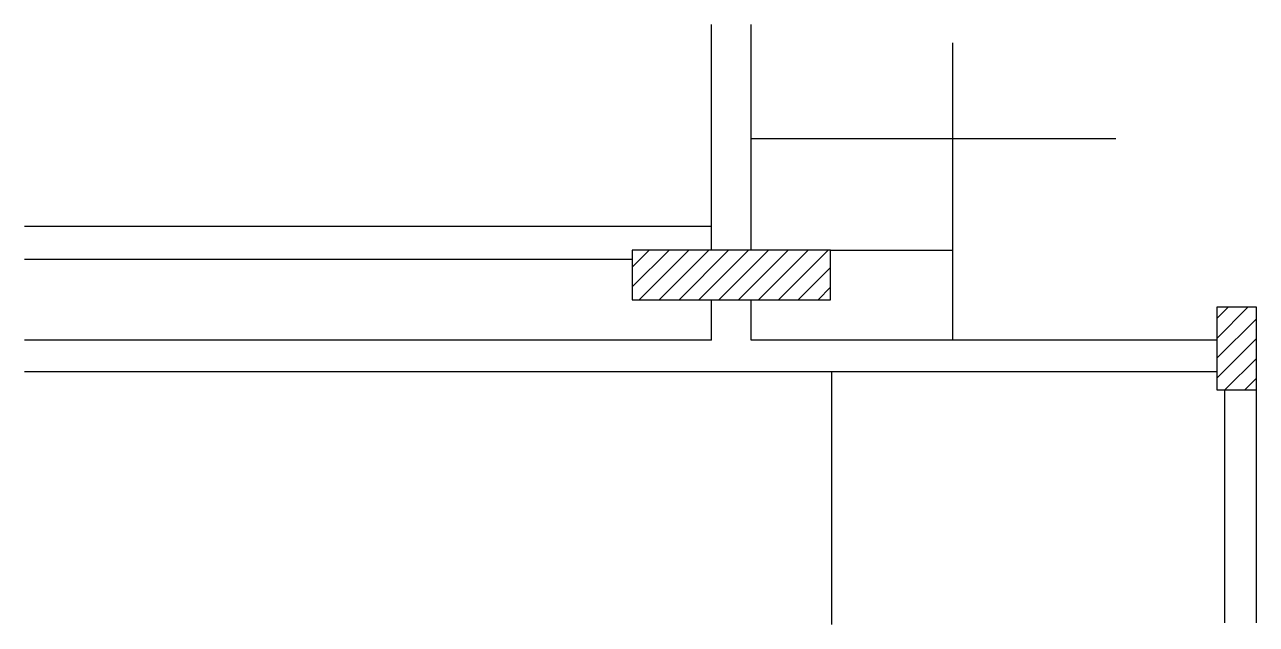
# Model space of a CAD drawing. Header units: metres. Extents: x 5378 to 6123, y 2178 to 2541.
import ezdxf

# ---------------------------------------------------------------- set-up
doc = ezdxf.new("R2010")
doc.units = ezdxf.units.M
for name, color, linetype in [('3', 7, 'Continuous'), ('7', 7, 'Continuous'), ('Painéis', 7, 'Continuous')]:
    doc.layers.add(name, color=color, linetype=linetype)

msp = doc.modelspace()

# ---------------------------------------------------------------- linework, layer by layer
at = {"layer": '3', "color": 7, "lineweight": 25}
for p, q in [((5793.86, 2404.08), (5793.86, 2540.58)), ((5817.86, 2404.08), (5817.86, 2540.58)), ((5745.86, 2381.84), (5768.11, 2404.08)), ((5745.86, 2393.86), (5756.09, 2404.08)), ((5750.13, 2374.08), (5780.13, 2404.08)), ((5762.15, 2374.08), (5792.15, 2404.08)), ((5774.17, 2374.08), (5804.17, 2404.08)), ((5786.19, 2374.08), (5816.19, 2404.08)), ((5798.21, 2374.08), (5828.21, 2404.08)), ((5810.23, 2374.08), (5840.23, 2404.08)), ((5822.26, 2374.08), (5852.26, 2404.08)), ((5834.28, 2374.08), (5864.28, 2404.08)), ((5846.3, 2374.08), (5865.86, 2393.65)), ((5858.32, 2374.08), (5865.86, 2381.63)), ((5793.86, 2349.58), (5793.86, 2374.08)), ((5817.86, 2349.58), (5817.86, 2374.08)), ((6099.36, 2350.67), (6118.28, 2369.58)), ((6099.36, 2362.69), (6106.25, 2369.58)), ((6099.36, 2338.65), (6123.36, 2362.65)), ((6099.36, 2326.63), (6123.36, 2350.63)), ((6104.34, 2319.58), (6123.36, 2338.61)), ((6116.36, 2319.58), (6123.36, 2326.59)), ((6104.36, 2178.58), (6104.36, 2319.58)), ((6123.36, 2178.58), (6123.36, 2319.58))]:
    msp.add_line(p, q, dxfattribs=at)
for points in [[(5793.86, 2349.58), (5378.36, 2349.58)], [(6099.36, 2349.58), (5817.86, 2349.58)], [(5378.36, 2330.58), (5820.86, 2330.58)], [(5820.86, 2330.58), (6099.36, 2330.58)]]:
    msp.add_lwpolyline(points, dxfattribs=at)
at = {"layer": '7', "color": 7, "lineweight": 25}
for points in [[(5745.86, 2374.08), (5865.86, 2374.08), (5865.86, 2404.08), (5745.86, 2404.08), (5745.86, 2374.08)], [(6099.36, 2319.58), (6123.36, 2319.58), (6123.36, 2369.58), (6099.36, 2369.58), (6099.36, 2319.58)]]:
    msp.add_lwpolyline(points, dxfattribs=at)
at = {"layer": 'Painéis', "color": 7, "lineweight": 25}
for p, q in [((5939.86, 2349.58), (5939.86, 2529.55)), ((5817.86, 2471.58), (6038.34, 2471.58)), ((5378.36, 2418.58), (5793.86, 2418.58)), ((5865.86, 2404.08), (5939.86, 2404.08)), ((5378.36, 2398.58), (5745.86, 2398.58)), ((5866.36, 2330.58), (5866.36, 2177.66))]:
    msp.add_line(p, q, dxfattribs=at)

doc.saveas('drawing.dxf')
